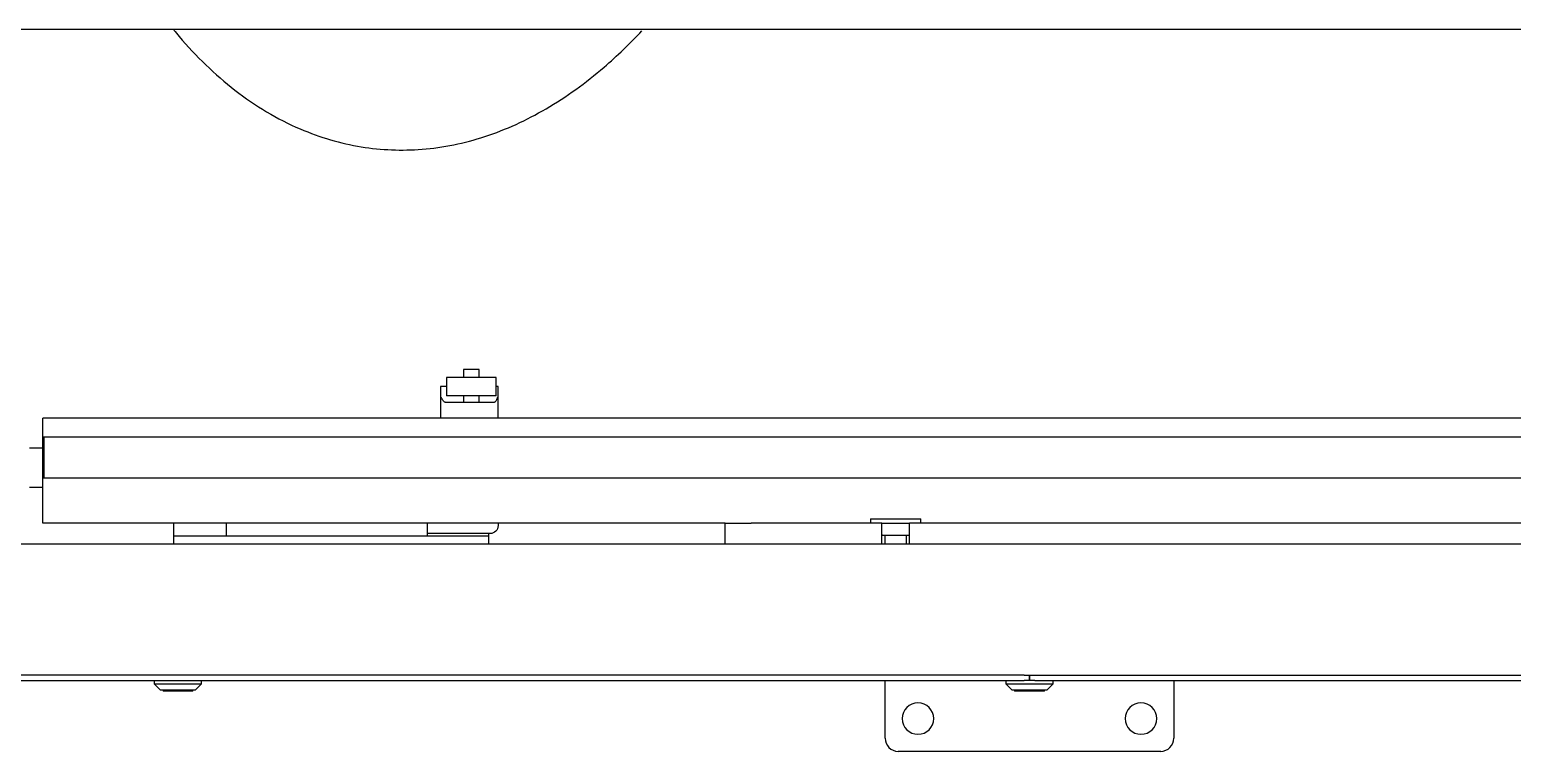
# Model space of a CAD drawing. Header units: millimetres. Extents: x 10462777 to 22643323, y 453826 to 1389191.
# Drawn here: x 11266629 to 11267176, y 583413 to 583679 of the extents above; entities that cross this region are included whole.
import ezdxf

# ---------------------------------------------------------------- set-up
doc = ezdxf.new("R2010")
doc.units = ezdxf.units.MM
doc.header["$LTSCALE"] = 200
doc.header["$MEASUREMENT"] = 0
doc.linetypes.add('HIDDEN_KS1', pattern=[0.26, 0.18, -0.08])
doc.linetypes.add('PHANTOM', pattern=[2.5, 1.25, -0.25, 0.25, -0.25, 0.25, -0.25])
doc.layers.add('11', color=6, linetype='PHANTOM')
doc.layers.add('3', color=3, linetype='HIDDEN_KS1')

msp = doc.modelspace()

# ---------------------------------------------------------------- linework, layer by layer
at = {"layer": '11', "color": 27, "linetype": 'Continuous'}
msp.add_open_spline([(11266682.10035, 583679.27076), (11266682.75293, 583678.47932), (11266689.64996, 583670.27102), (11266704.24655, 583656.0807), (11266727.16258, 583642.28591), (11266750.94752, 583635.28992), (11266774.18964, 583634.38138), (11266797.47605, 583639.18723), (11266820.18538, 583649.62579), (11266839.34021, 583663.53741), (11266850.44301, 583674.27166), (11266854.89791, 583679.03638)], degree=3, knots=[0, 0, 0, 0, 0.014610605, 0.152894705, 0.293106409, 0.412475578, 0.527495769, 0.648392761, 0.773983713, 0.905138392, 1, 1, 1, 1], dxfattribs=at)
at = {"layer": '3', "color": 252, "linetype": 'Continuous'}
for p, q in [((11268221.96375, 583679.41266), (11266401.37035, 583679.41266)), ((11266633.78653, 583529.06454), (11266633.78653, 583536.08935)), ((11267851.25994, 583536.08935), (11266633.78653, 583536.08935)), ((11266633.78653, 583528.82635), (11266634.02473, 583529.06454)), ((11267849.32314, 583529.06454), (11266633.78653, 583529.06454)), ((11266633.78653, 583528.82632), (11266633.78653, 583529.06448)), ((11266633.78653, 583514.30034), (11266633.78653, 583528.82634)), ((11266634.27073, 583514.06218), (11266634.27073, 583529.0645)), ((11266633.79392, 583524.95274), (11266628.94739, 583524.95274)), ((11266633.78653, 583514.06221), (11266633.78653, 583514.3004)), ((11266633.78653, 583514.30034), (11266634.02473, 583514.06214)), ((11266633.78653, 583514.06214), (11267849.32314, 583514.06214)), ((11266633.78653, 583497.35332), (11266633.78653, 583514.06214)), ((11266633.79392, 583510.42673), (11266628.94739, 583510.42673)), ((11266885.57072, 583497.35332), (11266633.78653, 583497.35332)), ((11266682.20657, 583495.41652), (11266682.20657, 583497.35356)), ((11266885.57072, 583489.60612), (11266885.57072, 583497.35332)), ((11266885.57072, 583497.35332), (11266895.25473, 583497.35332)), ((11266943.43267, 583497.35332), (11266895.25473, 583497.35332)), ((11266943.43267, 583489.60612), (11266943.43267, 583497.35332)), ((11267572.89315, 583497.35332), (11266953.60088, 583497.35332)), ((11266953.60088, 583489.60612), (11266953.60088, 583497.35332)), ((11266682.20657, 583492.51132), (11266682.20657, 583495.41652)), ((11266798.41466, 583492.51132), (11266682.20657, 583492.51132)), ((11266682.20657, 583489.60612), (11266682.20657, 583492.51132)), ((11266798.41466, 583492.51132), (11266798.41466, 583493.47971)), ((11266798.41466, 583489.60612), (11266798.41466, 583492.51132)), ((11268231.64776, 583489.60612), (11266391.68634, 583489.60612)), ((11266995.96841, 583441.18608), (11266347.13991, 583441.18608)), ((11266995.96841, 583441.18608), (11266997.90521, 583441.18608)), ((11266997.90521, 583439.24928), (11266997.90521, 583441.18608)), ((11266997.90521, 583441.18608), (11266997.90521, 583439.24928)), ((11266997.90521, 583441.18608), (11266999.84201, 583441.18608)), ((11266999.84201, 583441.18608), (11267625.42889, 583441.18608)), ((11266347.13991, 583439.24928), (11266995.96841, 583439.24928)), ((11266944.64317, 583417.94446), (11266944.64317, 583439.25079)), ((11266997.90521, 583439.24928), (11266995.96841, 583439.24928)), ((11266999.84201, 583439.24928), (11266997.90521, 583439.24928)), ((11266999.84201, 583439.24928), (11267625.42889, 583439.24928)), ((11267051.16725, 583439.25079), (11267051.16725, 583417.94446)), ((11267046.32525, 583413.10246), (11266949.48517, 583413.10246))]:
    msp.add_line(p, q, dxfattribs=at)
at = {"layer": '3', "color": 60, "linetype": 'Continuous'}
for p, q in [((11266782.73106, 583551.09956), (11266782.73106, 583544.32076)), ((11266782.73484, 583551.09956), (11266782.73106, 583551.09956)), ((11266801.13068, 583551.09956), (11266782.73484, 583551.09956)), ((11266789.02567, 583554.00477), (11266789.02567, 583551.09956)), ((11266789.02686, 583554.00477), (11266789.02567, 583554.00477)), ((11266794.83607, 583554.00477), (11266789.02686, 583554.00477)), ((11266794.83607, 583551.09956), (11266794.83607, 583554.00477)), ((11266801.13068, 583544.32076), (11266801.13068, 583551.09956)), ((11266780.49924, 583547.71016), (11266780.49924, 583536.08935)), ((11266780.50362, 583547.71016), (11266780.49924, 583547.71016)), ((11266782.73079, 583547.71016), (11266780.50362, 583547.71016)), ((11266801.80406, 583547.71016), (11266801.13001, 583547.71016)), ((11266801.80406, 583536.08935), (11266801.80406, 583547.71016)), ((11266782.29305, 583541.89976), (11266787.21437, 583541.89976)), ((11266782.73484, 583544.32076), (11266782.73106, 583544.32076)), ((11266801.13068, 583544.32076), (11266782.73484, 583544.32076)), ((11266787.21437, 583541.89976), (11266796.69931, 583541.89976)), ((11266789.02567, 583544.32076), (11266789.02567, 583541.89976)), ((11266794.83607, 583541.89976), (11266794.83607, 583544.32076)), ((11266796.69931, 583541.89976), (11266800.47717, 583541.89976)), ((11266701.57458, 583492.51132), (11266701.57458, 583497.35338)), ((11266775.65724, 583497.35338), (11266775.65724, 583492.51132)), ((11266801.80406, 583497.35337), (11266801.80406, 583496.38492)), ((11266939.21044, 583498.89308), (11266939.21044, 583497.35332)), ((11266939.21044, 583498.89308), (11266957.8231, 583498.89308)), ((11266943.43323, 583497.35332), (11266953.60002, 583497.35332)), ((11266957.8231, 583497.35332), (11266957.8231, 583498.89308)), ((11266796.7373, 583493.47972), (11266775.65724, 583493.47972)), ((11266798.89886, 583493.47972), (11266796.7373, 583493.47972)), ((11266943.43265, 583493.13112), (11266943.67477, 583492.889)), ((11266943.67477, 583492.889), (11266950.36569, 583492.889)), ((11266944.56584, 583492.889), (11266944.56584, 583489.60595)), ((11266950.36569, 583492.889), (11266953.35877, 583492.889)), ((11266952.4677, 583489.60595), (11266952.4677, 583492.889)), ((11266953.35877, 583492.889), (11266953.6009, 583493.13112)), ((11266674.94356, 583439.24928), (11266674.94356, 583438.03878)), ((11266674.94356, 583438.03878), (11266677.12246, 583435.85988)), ((11266674.94356, 583438.03878), (11266683.65917, 583438.03878)), ((11266677.12246, 583435.85988), (11266683.65917, 583435.85988)), ((11266678.16834, 583435.85989), (11266678.16834, 583435.35631)), ((11266683.65917, 583438.03878), (11266692.37477, 583438.03878)), ((11266683.65917, 583435.85988), (11266690.19587, 583435.85988)), ((11266689.15, 583435.35631), (11266689.15, 583435.85989)), ((11266690.19587, 583435.85988), (11266692.37477, 583438.03878)), ((11266692.37477, 583438.03878), (11266692.37477, 583439.24928)), ((11266989.1896, 583439.24928), (11266989.1896, 583438.03878)), ((11266989.1896, 583438.03878), (11266991.3685, 583435.85988)), ((11266989.1896, 583438.03878), (11266997.90521, 583438.03878)), ((11266991.3685, 583435.85988), (11266997.90521, 583435.85988)), ((11266992.41438, 583435.85989), (11266992.41438, 583435.35631)), ((11266997.90521, 583438.03878), (11267006.62082, 583438.03878)), ((11266997.90521, 583435.85988), (11267004.44191, 583435.85988)), ((11267003.39604, 583435.35631), (11267003.39604, 583435.85989)), ((11267004.44191, 583435.85988), (11267006.62082, 583438.03878)), ((11267006.62082, 583438.03878), (11267006.62082, 583439.24928)), ((11266689.15, 583435.35631), (11266678.16834, 583435.35631)), ((11267003.39604, 583435.35631), (11266992.41438, 583435.35631))]:
    msp.add_line(p, q, dxfattribs=at)
at = {"layer": '3', "color": 252, "linetype": 'Continuous', "extrusion": (0, 0, -1)}
for centre in [(-11266956.74818, 583425.20747), (-11267039.06224, 583425.20747)]:
    msp.add_circle(centre, 5.8104, dxfattribs=at)
at = {"layer": '3', "color": 60, "linetype": 'Continuous', "extrusion": (0, 0, -1)}
msp.add_arc((-11266798.89886, 583496.38492), 2.9052, 180, 270, dxfattribs=at)
at = {"layer": '3', "color": 252, "linetype": 'Continuous'}
for centre, start, end in [((11266949.48517, 583417.94446), 180, 270), ((11267046.32525, 583417.94446), 270, 0)]:
    msp.add_arc(centre, 4.842, start, end, dxfattribs=at)
at = {"layer": '3', "color": 60, "linetype": 'Continuous'}
for points, knots in [([(11266782.29305, 583541.89976), (11266782.15926, 583541.89976), (11266782.02831, 583541.97373), (11266781.76959, 583542.20491), (11266781.6415, 583542.36418), (11266781.38936, 583542.73126), (11266781.26539, 583542.93893), (11266781.08089, 583543.26712), (11266781.01963, 583543.37935), (11266780.89736, 583543.60658), (11266780.83603, 583543.7222), (11266780.77536, 583543.83656)], [0, 0, 0, 0, 0.25, 0.25, 0.5, 0.5, 0.75, 0.75, 0.875, 0.875, 1, 1, 1, 1]), ([(11266801.64222, 583543.83656), (11266801.59565, 583543.7222), (11266801.54857, 583543.60658), (11266801.45471, 583543.37935), (11266801.40769, 583543.26712), (11266801.26605, 583542.93893), (11266801.17089, 583542.73126), (11266800.97734, 583542.36418), (11266800.87901, 583542.20491), (11266800.6804, 583541.97373), (11266800.57987, 583541.89976), (11266800.47717, 583541.89976)], [0, 0, 0, 0, 0.125, 0.125, 0.25, 0.25, 0.5, 0.5, 0.75, 0.75, 1, 1, 1, 1])]:
    msp.add_open_spline(points, degree=3, knots=knots, dxfattribs=at)

doc.saveas('drawing.dxf')
